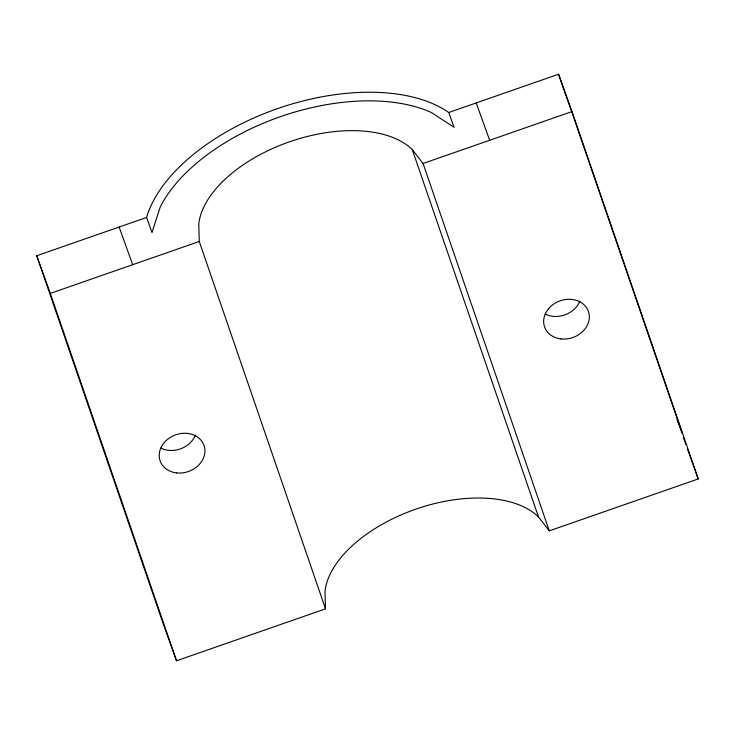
<?xml version="1.0" encoding="UTF-8"?>
<svg xmlns="http://www.w3.org/2000/svg" width="735" height="735" viewBox="0 0 735 735"><rect width="100%" height="100%" fill="white"/><g stroke="black" fill="none" stroke-linecap="round" stroke-linejoin="round"><path stroke-width="1.1" d="M36.75 255.752L146.587 217.468A171.999 94.677 -19 0 1 277.591 108.605A171.999 94.677 -19 0 1 448.745 112.501L558.582 74.226L572.032 111.564L698.25 478.935L549.284 530.854L538.498 516.953L412.28 149.582A117.049 64.423 -19 0 0 289.342 141.864A117.049 64.423 -19 0 0 198.762 224L199.268 241.484L325.495 608.856L176.529 660.774L162.968 623.124L36.75 255.752L50.311 293.403L176.529 660.774M50.311 293.403L199.268 241.484M412.28 149.582L423.066 163.482L572.032 111.564M566.474 97.185L571.784 111.931M677.192 419.4L682.227 433.384L572.161 113.015M684.689 441.285L685.856 444.51M687.409 448.809L698.25 478.935M476.207 102.937L489.657 140.275M448.745 112.501L454.055 127.256L431.151 112.4A165.605 91.158 -19 0 0 160.303 206.801L152.007 232.536L146.587 217.468M119.125 227.041L132.686 264.692M558.582 74.226L566.115 96.138M677.165 419.363L678.956 424.582M683.256 437.104L684.331 440.237M423.066 163.482L549.284 530.854M325.495 608.856L324.98 591.372A117.049 64.423 -19 0 1 415.56 509.236A117.049 64.423 -19 0 1 538.498 516.953M579.841 301.185A23.263 19.422 -19.8 0 1 545.26 314.093M195.409 435.175A23.263 19.422 -19.8 0 1 160.836 448.084M560.97 338.909A23.263 19.422 -19.8 0 0 588.459 311.521A23.263 19.422 -19.8 0 0 550.046 307.101A23.263 19.422 -19.8 0 0 560.97 338.909M176.547 472.899A23.263 19.422 -19.8 0 0 204.036 445.511A23.263 19.422 -19.8 0 0 165.614 441.083A23.263 19.422 -19.8 0 0 176.547 472.899"/></g></svg>
